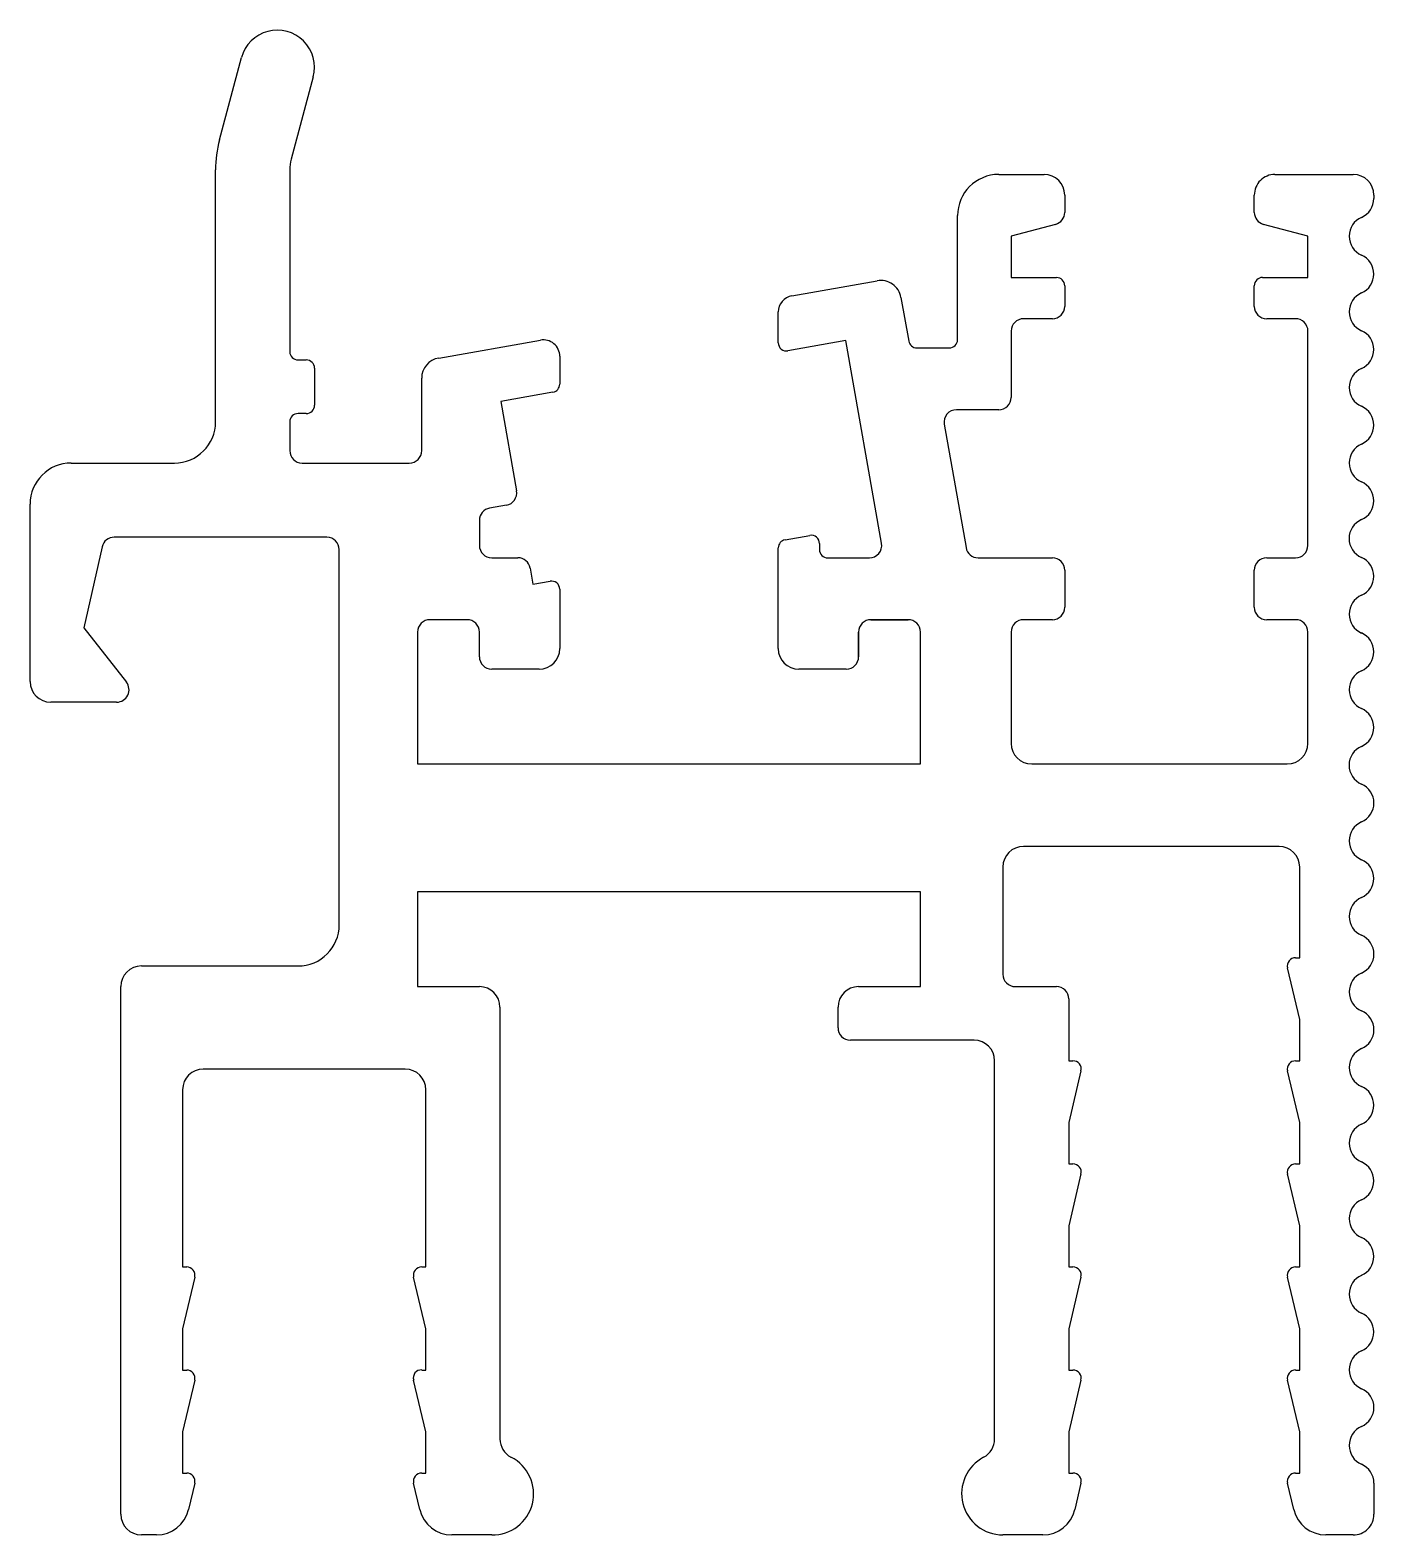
# Model space of a CAD drawing. Extents: x 764.9 to 797.5, y 346.8 to 383.3.
import ezdxf

# ---------------------------------------------------------------- set-up
doc = ezdxf.new("R2010")
doc.units = 0
doc.header["$LTSCALE"] = 0.1
doc.layers.add('1', color=7, linetype='CONTINUOUS')

msp = doc.modelspace()

# ---------------------------------------------------------------- linework, layer by layer
at = {"layer": '1', "color": 7, "linetype": 'CONTINUOUS'}
for p, q in [((769.473, 380.597), (770.008, 382.594)), ((771.746, 382.129), (771.211, 380.131)), ((769.377, 373.761), (769.377, 379.872)), ((771.177, 379.872), (771.177, 375.461)), ((788.377, 379.761), (789.477, 379.761)), ((795.077, 379.761), (796.977, 379.761)), ((789.977, 379.261), (789.977, 378.84)), ((794.577, 378.84), (794.577, 379.261)), ((797.477, 379.261), (797.477, 379.178)), ((787.377, 375.753), (787.377, 378.761)), ((789.755, 378.55), (788.677, 378.261)), ((795.877, 378.261), (794.799, 378.55)), ((788.677, 378.261), (788.677, 377.261)), ((795.877, 377.261), (795.877, 378.261)), ((783.358, 376.819), (785.426, 377.183)), ((788.677, 377.261), (789.777, 377.261)), ((789.977, 377.061), (789.977, 376.561)), ((794.577, 376.561), (794.577, 377.061)), ((794.777, 377.261), (795.877, 377.261)), ((786.005, 376.778), (786.192, 375.719)), ((783.027, 375.679), (783.027, 376.425)), ((788.677, 375.961), (788.677, 374.353)), ((789.677, 376.261), (788.977, 376.261)), ((795.577, 376.261), (794.877, 376.261)), ((795.877, 370.761), (795.877, 375.961)), ((774.79, 375.308), (777.258, 375.743)), ((784.667, 375.73), (783.262, 375.482)), ((785.533, 370.814), (784.667, 375.73)), ((771.377, 375.261), (771.577, 375.261)), ((777.727, 375.349), (777.727, 374.674)), ((786.389, 375.553), (787.177, 375.553)), ((771.777, 375.061), (771.777, 374.161)), ((774.377, 373.061), (774.377, 374.816)), ((777.562, 374.477), (776.296, 374.254)), ((776.296, 374.254), (776.678, 372.087)), ((771.577, 373.961), (771.377, 373.961)), ((788.377, 374.053), (787.351, 374.053)), ((771.177, 373.761), (771.177, 373.061)), ((787.055, 373.701), (787.583, 370.709)), ((765.877, 372.761), (768.377, 372.761)), ((771.477, 372.761), (774.077, 372.761)), ((764.877, 367.461), (764.877, 371.761)), ((776.434, 371.739), (776.025, 371.667)), ((775.777, 371.372), (775.777, 370.761)), ((772.077, 370.961), (766.917, 370.961)), ((783.192, 370.9), (783.792, 371.006)), ((766.624, 370.728), (766.177, 368.761)), ((772.377, 361.561), (772.377, 370.661)), ((783.027, 368.261), (783.027, 370.703)), ((784.027, 370.809), (784.027, 370.661)), ((776.077, 370.461), (776.713, 370.461)), ((777.008, 370.214), (777.077, 369.822)), ((784.227, 370.461), (785.238, 370.461)), ((787.878, 370.461), (789.677, 370.461)), ((789.977, 370.161), (789.977, 369.261)), ((794.577, 369.261), (794.577, 370.161)), ((794.877, 370.461), (795.577, 370.461)), ((777.077, 369.822), (777.492, 369.895)), ((777.727, 369.698), (777.727, 368.261)), ((766.177, 368.761), (767.213, 367.447)), ((774.277, 368.661), (774.277, 365.461)), ((775.477, 368.961), (774.577, 368.961)), ((775.777, 368.061), (775.777, 368.661)), ((784.977, 368.661), (784.977, 368.061)), ((784.977, 368.061), (784.977, 368.661)), ((786.177, 368.961), (785.277, 368.961)), ((785.277, 368.961), (786.177, 368.961)), ((786.477, 365.461), (786.477, 368.661)), ((788.677, 368.661), (788.677, 365.961)), ((789.677, 368.961), (788.977, 368.961)), ((795.577, 368.961), (794.877, 368.961)), ((795.877, 365.961), (795.877, 368.661)), ((777.227, 367.761), (776.077, 367.761)), ((784.677, 367.761), (783.527, 367.761)), ((766.977, 366.961), (765.377, 366.961)), ((774.277, 365.461), (786.477, 365.461)), ((789.177, 365.461), (795.377, 365.461)), ((795.177, 363.461), (788.977, 363.461)), ((788.477, 362.961), (788.477, 360.361)), ((795.677, 360.761), (795.677, 362.961)), ((786.477, 362.361), (774.277, 362.361)), ((774.277, 362.361), (774.277, 360.061)), ((786.477, 360.061), (786.477, 362.361)), ((795.577, 360.761), (795.677, 360.761)), ((767.577, 360.561), (771.377, 360.561)), ((795.677, 359.261), (795.382, 360.516)), ((767.077, 347.261), (767.077, 360.061)), ((774.277, 360.061), (775.777, 360.061)), ((784.977, 360.061), (786.477, 360.061)), ((788.777, 360.061), (789.777, 360.061)), ((776.277, 359.561), (776.277, 349.088)), ((784.477, 359.061), (784.477, 359.561)), ((790.077, 359.761), (790.077, 358.261)), ((795.677, 358.261), (795.677, 359.261)), ((787.777, 358.761), (784.777, 358.761)), ((788.277, 349.088), (788.277, 358.261)), ((790.077, 358.261), (790.177, 358.261)), ((795.577, 358.261), (795.677, 358.261)), ((773.977, 358.061), (769.077, 358.061)), ((790.372, 358.016), (790.077, 356.761)), ((795.677, 356.761), (795.382, 358.016)), ((768.577, 357.561), (768.577, 353.261)), ((774.477, 353.261), (774.477, 357.561)), ((790.077, 356.761), (790.077, 355.761)), ((795.677, 355.761), (795.677, 356.761)), ((790.077, 355.761), (790.177, 355.761)), ((795.577, 355.761), (795.677, 355.761)), ((790.372, 355.516), (790.077, 354.261)), ((795.677, 354.261), (795.382, 355.516)), ((790.077, 354.261), (790.077, 353.261)), ((795.677, 353.261), (795.677, 354.261)), ((768.577, 353.261), (768.677, 353.261)), ((768.872, 353.016), (768.577, 351.761)), ((774.477, 351.761), (774.182, 353.016)), ((774.377, 353.261), (774.477, 353.261)), ((790.077, 353.261), (790.177, 353.261)), ((790.372, 353.016), (790.077, 351.761)), ((795.677, 351.761), (795.382, 353.016)), ((795.577, 353.261), (795.677, 353.261)), ((768.577, 351.761), (768.577, 350.761)), ((774.477, 350.761), (774.477, 351.761)), ((790.077, 351.761), (790.077, 350.761)), ((795.677, 350.761), (795.677, 351.761)), ((768.577, 350.761), (768.677, 350.761)), ((768.872, 350.516), (768.577, 349.261)), ((774.477, 349.261), (774.182, 350.516)), ((774.377, 350.761), (774.477, 350.761)), ((790.077, 350.761), (790.177, 350.761)), ((790.372, 350.516), (790.077, 349.261)), ((795.677, 349.261), (795.382, 350.516)), ((795.577, 350.761), (795.677, 350.761)), ((768.577, 349.261), (768.577, 348.261)), ((774.477, 348.261), (774.477, 349.261)), ((790.077, 349.261), (790.077, 348.261)), ((795.677, 348.261), (795.677, 349.261)), ((768.577, 348.261), (768.677, 348.261)), ((774.377, 348.261), (774.477, 348.261)), ((790.077, 348.261), (790.177, 348.261)), ((795.577, 348.261), (795.677, 348.261)), ((768.872, 348.016), (768.722, 347.378)), ((774.332, 347.378), (774.182, 348.016)), ((790.372, 348.016), (790.222, 347.378)), ((795.532, 347.378), (795.382, 348.016)), ((797.477, 348.016), (797.477, 347.261)), ((767.943, 346.761), (767.577, 346.761)), ((776.077, 346.761), (775.111, 346.761)), ((789.443, 346.761), (788.477, 346.761)), ((796.977, 346.761), (796.311, 346.761))]:
    msp.add_line(p, q, dxfattribs=at)
for centre, radius, start, end in [((770.877, 382.362), 0.9, 344.9548, 165.0452), ((772.173, 379.873), 2.796, 164.989, 180.0109), ((772.177, 379.872), 1, 165, 180), ((788.377, 378.761), 1, 90, 180), ((789.477, 379.261), 0.5, 0, 90), ((795.077, 379.261), 0.5, 89.9995, 180.0005), ((796.977, 379.261), 0.5, 0.0007, 89.9992), ((796.977, 379.178), 0.5, 293.5948, 359.9833), ((789.677, 378.84), 0.3, 285.0478, 359.9523), ((794.877, 378.84), 0.3, 179.9482, 255.052), ((797.376, 378.261), 0.499, 113.4224, 246.5776), ((796.977, 377.345), 0.5, 293.576, 66.424), ((785.512, 376.691), 0.5, 9.9962, 100.0038), ((789.777, 377.061), 0.2, 0, 90), ((794.777, 377.062), 0.2, 89.9372, 180.0424), ((783.424, 376.427), 0.397, 99.6436, 180.3563), ((797.377, 376.428), 0.5, 113.566, 246.434), ((789.677, 376.561), 0.3, 270, 360), ((794.877, 376.561), 0.3, 179.9801, 270.0414), ((788.977, 375.961), 0.3, 90, 180), ((795.579, 375.963), 0.298, 359.7107, 90.2733), ((796.977, 375.512), 0.5, 293.5729, 66.4271), ((777.327, 375.349), 0.4, 360, 100), ((783.227, 375.679), 0.2, 180, 280), ((786.389, 375.753), 0.2, 190, 270), ((787.177, 375.753), 0.2, 270, 0), ((771.377, 375.461), 0.2, 180, 270), ((771.577, 375.061), 0.2, 360, 90), ((774.873, 374.819), 0.496, 99.5797, 180.4202), ((797.377, 374.595), 0.5, 113.5769, 246.4231), ((777.528, 374.673), 0.199, 279.6734, 0.3268), ((771.577, 374.161), 0.2, 270, 0), ((788.377, 374.353), 0.3, 270, 0), ((796.977, 373.679), 0.5, 293.58, 66.42), ((771.377, 373.761), 0.2, 90, 180), ((787.35, 373.753), 0.3, 89.9887, 190.0115), ((768.377, 373.761), 1, 270, 0), ((771.477, 373.061), 0.3, 180, 270), ((774.077, 373.061), 0.3, 270, 0), ((797.377, 372.762), 0.5, 113.5689, 246.4311), ((765.877, 371.761), 1, 90, 180), ((776.382, 372.035), 0.3, 280.0721, 9.9279), ((796.977, 371.846), 0.5, 293.5994, 66.4006), ((776.077, 371.372), 0.3, 100, 180), ((797.376, 370.929), 0.5, 113.4992, 246.5008), ((766.917, 370.661), 0.301, 90.1225, 167.0733), ((772.077, 370.661), 0.3, 0, 90), ((783.227, 370.704), 0.199, 99.8557, 180.1445), ((783.827, 370.809), 0.2, 0, 100), ((776.077, 370.761), 0.3, 180, 270), ((784.227, 370.661), 0.2, 180, 270), ((785.238, 370.761), 0.3, 269.9951, 10.0048), ((787.878, 370.761), 0.3, 190, 270), ((795.577, 370.761), 0.3, 270, 0), ((776.713, 370.162), 0.3, 9.9901, 90.0097), ((789.677, 370.161), 0.3, 0, 90), ((794.877, 370.161), 0.3, 90, 180), ((796.977, 370.013), 0.5, 293.606, 66.394), ((777.527, 369.698), 0.2, 0, 100), ((797.377, 369.096), 0.5, 113.5699, 246.4301), ((789.677, 369.261), 0.3, 270, 360), ((794.877, 369.261), 0.3, 180, 270), ((774.577, 368.661), 0.3, 90, 180), ((775.477, 368.661), 0.3, 0, 90), ((785.277, 368.661), 0.3, 90, 180), ((785.277, 368.661), 0.3, 90, 180), ((786.177, 368.661), 0.3, 0, 90), ((786.177, 368.661), 0.3, 0, 90), ((788.977, 368.661), 0.3, 90, 180), ((795.577, 368.661), 0.3, 360, 90), ((796.977, 368.18), 0.5, 293.59, 66.41), ((776.077, 368.061), 0.3, 180, 270), ((777.227, 368.261), 0.5, 270, 0), ((783.527, 368.261), 0.5, 180, 270), ((784.677, 368.061), 0.3, 270, 360), ((784.677, 368.061), 0.3, 270, 0), ((797.377, 367.263), 0.5, 113.5742, 246.4258), ((765.377, 367.461), 0.5, 180, 270), ((766.977, 367.261), 0.3, 270, 38.2367), ((796.977, 366.347), 0.5, 293.5811, 66.4189), ((789.177, 365.961), 0.5, 180, 270), ((795.377, 365.961), 0.5, 270, 0), ((797.376, 365.43), 0.5, 113.4797, 246.5203), ((796.978, 364.514), 0.5, 293.5233, 66.4767), ((797.377, 363.597), 0.5, 113.5742, 246.4258), ((788.977, 362.961), 0.5, 90, 180), ((795.177, 362.961), 0.5, 0, 90), ((796.977, 362.681), 0.5, 293.5596, 66.4404), ((797.377, 361.764), 0.5, 113.5548, 246.4452), ((771.377, 361.561), 1, 270, 360), ((796.978, 360.848), 0.5, 293.4906, 66.5094), ((795.577, 360.561), 0.2, 90, 193.2223), ((767.577, 360.061), 0.5, 90, 180), ((788.777, 360.361), 0.3, 180, 270), ((797.377, 359.931), 0.5, 113.5427, 246.4572), ((775.777, 359.561), 0.5, 0, 90), ((784.977, 359.561), 0.5, 90, 180), ((789.777, 359.761), 0.3, 0, 90), ((796.978, 359.015), 0.5, 293.4548, 66.5452), ((784.777, 359.061), 0.3, 180, 270), ((787.777, 358.261), 0.5, 0, 90), ((797.377, 358.098), 0.5, 113.5744, 246.4256), ((790.177, 358.061), 0.2, 346.7777, 90), ((795.575, 358.063), 0.198, 89.3685, 193.8538), ((769.077, 357.561), 0.5, 90, 180), ((773.977, 357.561), 0.5, 0, 90), ((796.977, 357.182), 0.5, 293.5775, 66.4225), ((797.377, 356.265), 0.5, 113.5698, 246.4302), ((790.177, 355.561), 0.2, 346.7777, 90), ((795.577, 355.561), 0.2, 89.9977, 193.2248), ((796.977, 355.349), 0.5, 293.5782, 66.4218), ((797.376, 354.432), 0.499, 113.4278, 246.5722), ((796.977, 353.516), 0.5, 293.5749, 66.4251), ((768.677, 353.061), 0.2, 346.7777, 90), ((774.377, 353.062), 0.2, 89.9292, 193.2931), ((790.177, 353.061), 0.2, 346.7777, 90), ((795.577, 353.061), 0.2, 90, 193.2224), ((797.377, 352.599), 0.5, 113.5782, 246.4218), ((796.977, 351.683), 0.5, 293.5441, 66.4559), ((797.377, 350.766), 0.5, 113.5502, 246.4498), ((768.677, 350.561), 0.2, 346.7777, 90), ((774.363, 350.573), 0.189, 85.6302, 197.5922), ((790.177, 350.561), 0.2, 346.7777, 90), ((795.576, 350.562), 0.2, 89.8229, 193.3997), ((796.979, 349.849), 0.499, 293.4314, 66.5686), ((797.376, 348.933), 0.499, 113.4137, 246.5863), ((776.777, 349.088), 0.5, 180, 242.1819), ((787.778, 349.088), 0.499, 297.7627, 0.0555), ((776.095, 347.757), 0.996, 268.9594, 63.2224), ((788.477, 347.761), 1, 117.8181, 270), ((768.677, 348.061), 0.2, 346.7777, 90), ((774.376, 348.062), 0.199, 89.735, 193.4873), ((790.177, 348.061), 0.2, 346.7777, 90), ((795.577, 348.061), 0.2, 89.9998, 193.2227), ((796.979, 348.017), 0.499, 359.8877, 66.5341), ((767.577, 347.261), 0.5, 180, 270), ((767.944, 347.561), 0.799, 269.9623, 346.8154), ((775.111, 347.561), 0.8, 193.2223, 270), ((789.444, 347.561), 0.799, 269.9702, 346.8074), ((796.311, 347.562), 0.8, 193.2446, 269.9776), ((796.98, 347.258), 0.497, 269.6485, 0.3515)]:
    msp.add_arc(centre, radius, start, end, dxfattribs=at)

doc.saveas('drawing.dxf')
